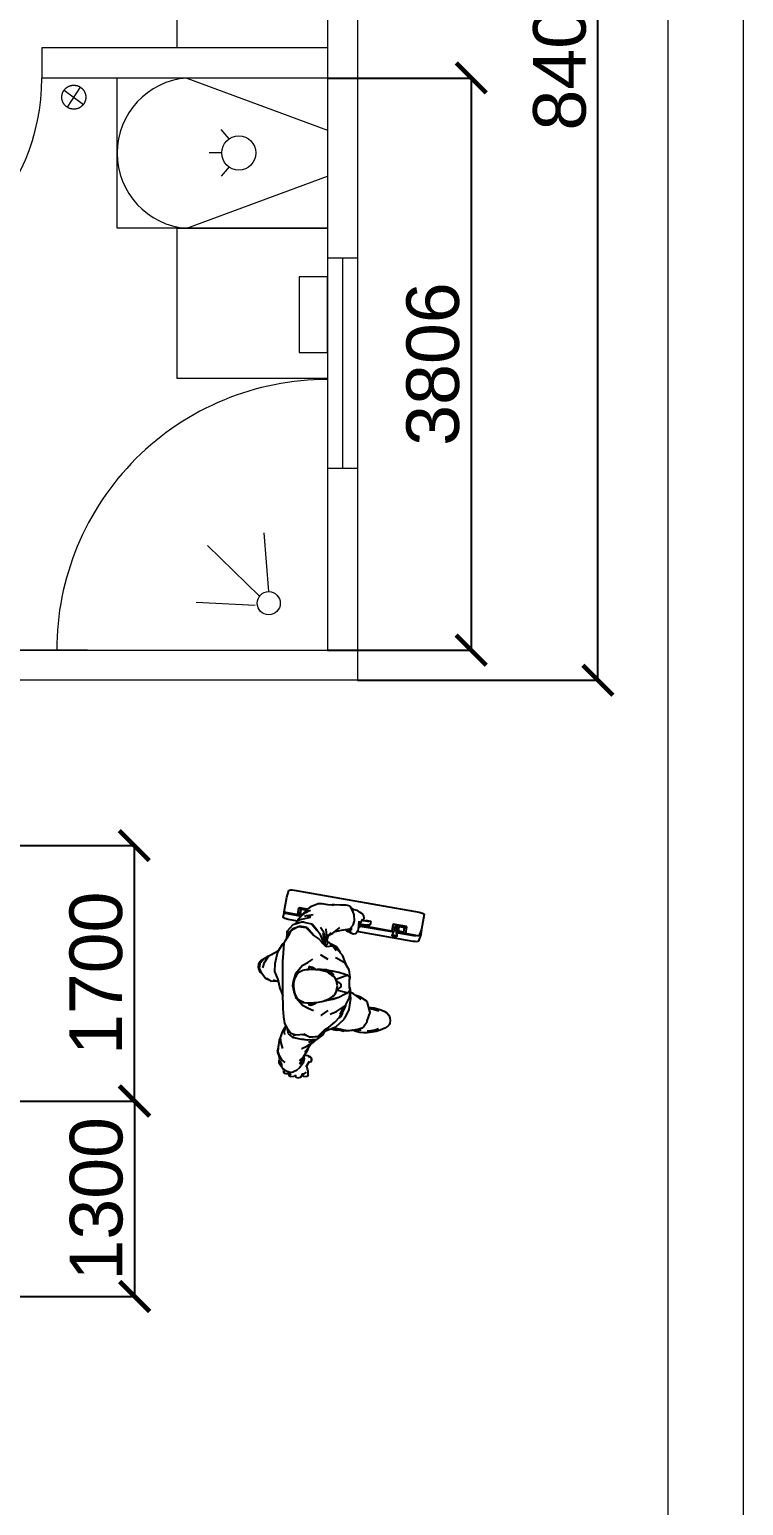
# Model space of a CAD drawing. Header units: inches. Extents: x 494679 to 515679, y 36965 to 66665.
# Drawn here: x 510932 to 515679, y 50113 to 59932 of the extents above; entities that cross this region are included whole.
import ezdxf

# ---------------------------------------------------------------- set-up
doc = ezdxf.new("R2010")
doc.units = ezdxf.units.IN
doc.header["$MEASUREMENT"] = 0
doc.linetypes.add('ACAD_ISO02W100', pattern=[15, 12, -3])
doc.layers.get('0').update_dxf_attribs({"lineweight": 20})
doc.layers.add('OBJEKT', color=92, linetype='Continuous')
doc.layers.add('Мебель', color=32, linetype='Continuous', lineweight=20)
doc.layers.add('Размер', color=1, linetype='Continuous', lineweight=5)
doc.styles.get("Standard").update_dxf_attribs({"font": 'arial.ttf'})
doc.dimstyles.new('ISO-25', dxfattribs={"dimtxt": 2.5, "dimasz": 2.5, "dimexe": 1.25, "dimexo": 0.625, "dimtad": 1, "dimdec": 0, "dimtxsty": 'Standard', "dimcen": 2.5, "dimadec": 0, "dimazin": 0, "dimtfac": 1, "dimtdec": 0, "dimtmove": 0, "dimatfit": 3, "dimfxl": 1, "dimarcsym": 0})

# ---------------------------------------------------------------- blocks, each defined once
blk = doc.blocks.new('_ArchTick')
at = {"color": 0, "linetype": 'ByBlock', "const_width": 0.15}
blk.add_lwpolyline([(-0.5, -0.5), (0.5, 0.5)], dxfattribs=at)
blk = doc.blocks.new('*D14')
at = {"layer": 'Defpoints', "color": 0, "lineweight": 53, "transparency": 16777216}
for p in [(509512.6, 52803.2), (511630.7, 52803.2), (509212.6, 51503.2)]:
    blk.add_point(p, dxfattribs=at)
at = {"layer": 'Размер', "color": 0, "lineweight": -2, "transparency": 16777216}
for p, q in [((509513.2, 52803.2), (511632, 52803.2)), ((511630.7, 51503.2), (511630.7, 52803.2)), ((509213.2, 51503.2), (511632, 51503.2))]:
    blk.add_line(p, q, dxfattribs=at)
at = {"layer": 'Размер', "color": 0, "lineweight": -2, "transparency": 16777216, "xscale": 200, "yscale": 200, "zscale": 200}
for p, rotation in [((511630.7, 52803.2), 90), ((511630.7, 51503.2), 270)]:
    blk.add_blockref('_ArchTick', p, dxfattribs=dict(at, rotation=rotation))
at = {"layer": 'Размер', "color": 0, "transparency": 16777216, "insert": (511376.9, 52153.2), "char_height": 350, "attachment_point": 5, "rotation": 90}
blk.add_mtext('1300', dxfattribs=at)
blk = doc.blocks.new('*D15')
at = {"layer": 'Defpoints', "color": 0, "lineweight": 53, "transparency": 16777216}
for p in [(510850.3, 54503.2), (509512.6, 52803.2), (511628.2, 52803.2)]:
    blk.add_point(p, dxfattribs=at)
at = {"layer": 'Размер', "color": 0, "lineweight": -2, "transparency": 16777216}
for p, q in [((510851, 54503.2), (511629.5, 54503.2)), ((511628.2, 54503.2), (511628.2, 52803.2)), ((509513.2, 52803.2), (511629.5, 52803.2))]:
    blk.add_line(p, q, dxfattribs=at)
at = {"layer": 'Размер', "color": 0, "lineweight": -2, "transparency": 16777216, "xscale": 200, "yscale": 200, "zscale": 200}
for p, rotation in [((511628.2, 54503.2), 90), ((511628.2, 52803.2), 270)]:
    blk.add_blockref('_ArchTick', p, dxfattribs=dict(at, rotation=rotation))
at = {"layer": 'Размер', "color": 0, "transparency": 16777216, "insert": (511374.5, 53653.2), "char_height": 350, "attachment_point": 5, "rotation": 90}
blk.add_mtext('1700', dxfattribs=at)
blk = doc.blocks.new('*D17')
at = {"layer": 'Defpoints', "color": 0, "lineweight": 53, "transparency": 16777216}
for p in [(513112.6, 64003.2), (514711.1, 64003.2), (513112.6, 55603.2)]:
    blk.add_point(p, dxfattribs=at)
at = {"layer": 'Размер', "color": 0, "lineweight": -2, "transparency": 16777216}
for p, q in [((513113.2, 64003.2), (514712.3, 64003.2)), ((514711.1, 55603.2), (514711.1, 64003.2)), ((513113.2, 55603.2), (514712.3, 55603.2))]:
    blk.add_line(p, q, dxfattribs=at)
at = {"layer": 'Размер', "color": 0, "lineweight": -2, "transparency": 16777216, "xscale": 200, "yscale": 200, "zscale": 200}
for p, rotation in [((514711.1, 64003.2), 90), ((514711.1, 55603.2), 270)]:
    blk.add_blockref('_ArchTick', p, dxfattribs=dict(at, rotation=rotation))
at = {"layer": 'Размер', "color": 0, "transparency": 16777216, "insert": (514457.4, 59803.2), "char_height": 350, "attachment_point": 5, "rotation": 90}
blk.add_mtext('8400', dxfattribs=at)
blk = doc.blocks.new('*D18')
at = {"layer": 'Defpoints', "color": 0, "lineweight": 53, "transparency": 16777216}
for p in [(512912.6, 59609), (512912.6, 55803.2), (513868.3, 55803.2)]:
    blk.add_point(p, dxfattribs=at)
at = {"layer": 'Размер', "color": 0, "lineweight": -2, "transparency": 16777216}
for p, q in [((512913.2, 59609), (513869.6, 59609)), ((513868.3, 59609), (513868.3, 55803.2)), ((512913.2, 55803.2), (513869.6, 55803.2))]:
    blk.add_line(p, q, dxfattribs=at)
at = {"layer": 'Размер', "color": 0, "lineweight": -2, "transparency": 16777216, "xscale": 200, "yscale": 200, "zscale": 200}
for p, rotation in [((513868.3, 59609), 90), ((513868.3, 55803.2), 270)]:
    blk.add_blockref('_ArchTick', p, dxfattribs=dict(at, rotation=rotation))
at = {"layer": 'Размер', "color": 0, "transparency": 16777216, "insert": (513614.5, 57706.1), "char_height": 350, "attachment_point": 5, "rotation": 90}
blk.add_mtext('3806', dxfattribs=at)
blk = doc.blocks.new('lu_28')
for p, q in [((-9.7, -2), (0, 0)), ((0, 0), (10.9, -1.9)), ((-37, -26.9), (-46.8, -41)), ((-46.8, -41), (-45.9, -57)), ((-46, -39.9), (-38.2, -23)), ((-38.2, -23), (-20.8, -11.2)), ((-20.8, -11.2), (-4, -3.7)), ((-20.4, -11), (-17.9, -7.3)), ((-17.9, -7.3), (-9.7, -2)), ((-14.5, -8.4), (-8.2, -4.4)), ((-8.2, -4.4), (-4.3, -3.8)), ((-4, -3.7), (11.5, -6)), ((-3.8, -3.7), (0.9, -3)), ((-2.8, -14.2), (15.9, -20.3)), ((0.9, -3), (11.9, -4.8)), ((10.9, -1.9), (19.6, -6.7)), ((11.5, -6), (12.8, -6.3)), ((11.9, -4.8), (20.2, -9.5)), ((12.8, -6.3), (27.3, -18.8)), ((15.9, -20.3), (17.6, -21)), ((15.9, -20.3), (38.1, -34.5)), ((19.6, -6.7), (25.8, -13.3)), ((20.2, -9.5), (27.2, -17.2)), ((25.8, -13.3), (32.4, -25.3)), ((27.2, -17.2), (29.7, -22.1)), ((27.3, -18.8), (37.8, -33.1)), ((32.4, -25.3), (32.8, -26.3)), ((37.8, -33.1), (38, -34.4)), ((38.1, -34.5), (46, -51.1)), ((40.9, -45), (46, -51.1)), ((-355.5, -96.7), (-353.8, -86.5)), ((-352, -100.7), (-355.5, -96.7)), ((-353.2, -87.8), (-355, -96.8)), ((-355, -96.8), (-355, -97.1)), ((-353.8, -86.5), (-350.7, -85.4)), ((-353.8, -86.5), (-353.4, -87)), ((-353.4, -87), (-349.1, -84.5)), ((-350.8, -101.5), (-352.3, -96.7)), ((-351.8, -109.3), (-346.6, -95.6)), ((-349.7, -86.3), (-345.2, -84)), ((-349.1, -84.5), (-347.1, -85)), ((-346.6, -95.6), (-336.3, -80.3)), ((-345.2, -84), (-340.2, -83.8)), ((-340.2, -83.8), (-338.7, -83.9)), ((-336.3, -80.3), (-327.9, -74.9)), ((-327.9, -74.9), (-329.9, -77)), ((-329.9, -77), (-329.5, -76.9)), ((-329.9, -77), (-329.4, -77.8)), ((-329.5, -76.9), (-328.4, -76.4)), ((-329.4, -77.8), (-329.5, -78.1)), ((-329.5, -78.1), (-329.1, -78)), ((-329.1, -78), (-327.9, -77.4)), ((-328.4, -76.4), (-325.2, -74.6)), ((-327.9, -74.9), (-327.6, -74.6)), ((-327.9, -77.4), (-327.3, -77.1)), ((-327.6, -74.6), (-326.4, -73.7)), ((-325.3, -74.7), (-327.4, -76.8)), ((-327.4, -76.8), (-327, -76.7)), ((-327.4, -76.8), (-326.9, -77.6)), ((-327, -76.7), (-325.8, -76.2)), ((-326.9, -77.6), (-327, -77.9)), ((-327, -77.9), (-326.6, -77.9)), ((-326.6, -77.9), (-325.4, -77.3)), ((-326.4, -73.7), (-325, -72.8)), ((-325.8, -76.2), (-322.4, -74.5)), ((-325.4, -77.3), (-324.4, -76.8)), ((-325, -74.4), (-325.3, -74.7)), ((-325.2, -74.6), (-325, -74.5)), ((-325, -72.8), (-323.2, -71.7)), ((-323.7, -73.5), (-325, -74.4)), ((-324.4, -76.7), (-322.3, -74.7)), ((-324, -76.6), (-324.4, -76.7)), ((-324.4, -76.7), (-324, -77.5)), ((-324, -77.5), (-324.1, -77.8)), ((-324.1, -77.8), (-323.7, -77.7)), ((-323, -76.2), (-324, -76.6)), ((-324, -77.5), (-323.6, -77.4)), ((-323.7, -77.7), (-324, -77.5)), ((-323.9, -77.6), (-323.7, -77.5)), ((-322.2, -72.6), (-323.7, -73.5)), ((-323.7, -77.7), (-322.7, -77.3)), ((-323.6, -77.4), (-323.7, -77.7)), ((-323.7, -77.5), (-323.6, -77.4)), ((-323.2, -71.7), (-322.6, -71.5)), ((-319.4, -74.8), (-323, -76.2)), ((-322.7, -71.5), (-319.3, -69.3)), ((-322.7, -77.3), (-318.9, -75.8)), ((-322.6, -71.5), (-320.1, -70.6)), ((-322.4, -74.5), (-319.7, -72.9)), ((-322.3, -74.7), (-322, -74.5)), ((-320.5, -71.6), (-322.2, -72.6)), ((-322, -74.5), (-320.8, -73.6)), ((-319.9, -71.1), (-321.1, -72)), ((-320.8, -73.6), (-319.3, -72.7)), ((-320, -71.4), (-320.5, -71.6)), ((-320.1, -70.6), (-319.5, -70.6)), ((-317.4, -70.6), (-320, -71.4)), ((-319.5, -70.6), (-319.9, -71.1)), ((-319.7, -72.9), (-317.2, -71.3)), ((-319.5, -70.6), (-319.2, -71.2)), ((-316.5, -73.4), (-319.4, -74.8)), ((-319.3, -69.3), (-316.8, -69.3)), ((-319.3, -72.7), (-317.5, -71.8)), ((-318.9, -75.8), (-315.9, -74.4)), ((-317.5, -71.8), (-315.5, -71.3)), ((-316.8, -70.7), (-317.4, -70.6)), ((-317.2, -71.3), (-316.8, -70.7)), ((-316.9, -89.3), (-308.1, -77.6)), ((-316.8, -69.3), (-314.1, -69.3)), ((-316.8, -70.7), (-316.4, -71.5)), ((-314, -72), (-316.5, -73.4)), ((-315.9, -74.4), (-313.3, -72.9)), ((-315.5, -71.3), (-314.2, -71)), ((-315.5, -85.7), (-311.2, -81.8)), ((-314.2, -71), (-313.6, -71.3)), ((-314.1, -69.3), (-311.1, -69.5)), ((-313.6, -71.3), (-314, -72)), ((-314, -72), (-313.6, -72.8)), ((-313.2, -72.1), (-314, -72)), ((-314, -72), (-313.8, -72)), ((-313.6, -71.3), (-313.2, -72.1)), ((-313.6, -72.8), (-313.2, -72.1)), ((-313.3, -72.9), (-312.8, -72.2)), ((-312.8, -72.2), (-313.2, -72.1)), ((-311.1, -69.5), (-310.8, -69.6)), ((-310.8, -69.6), (-307.4, -70.7)), ((-308.1, -77.6), (-294.8, -70.6)), ((-307.4, -70.7), (-294.7, -69)), ((-294.8, -70.6), (-281.4, -65.3)), ((-294.7, -69), (-283.7, -64.6)), ((-286.1, -67.1), (-279.6, -63.6)), ((-283.7, -64.6), (-281.7, -64.7)), ((-281.4, -65.3), (-267.9, -66.7)), ((-279.6, -63.6), (-270.7, -66.4)), ((-273.9, -65.4), (-271.4, -65.6)), ((-271.4, -65.6), (-259.9, -67.5)), ((-270.4, -81.1), (-266.8, -79.7)), ((-267.9, -66.7), (-241.5, -69.8)), ((-266.8, -79.7), (-251.8, -75.8)), ((-259.9, -67.5), (-259.4, -67.7)), ((-251.8, -75.8), (-234.4, -73.8)), ((-241.5, -69.8), (-233.2, -74.1)), ((-237.8, -73.8), (-237.3, -74.1)), ((-234.4, -73.8), (-232, -74.5)), ((-232, -74.5), (-214.8, -80.4)), ((-223.8, -88.4), (-220, -86.7)), ((-222, -99.6), (-206.1, -96.8)), ((-221.3, -107.7), (-205.6, -96.5)), ((-220, -86.7), (-217.1, -85.4)), ((-217.1, -85.4), (-201.1, -90.1)), ((-214.8, -80.4), (-194.6, -91.8)), ((-205.6, -96.5), (-200.8, -95.7)), ((-205.1, -98.3), (-187.4, -87.3)), ((-201.1, -90.1), (-198.8, -90.8)), ((-201.1, -90.1), (-196.2, -92.8)), ((-198.8, -90.8), (-196.5, -92.2)), ((-196.5, -92.2), (-196.3, -92.4)), ((-196.5, -92.2), (-195.9, -92.6)), ((-195.7, -92.5), (-196.5, -92.2)), ((-187.4, -87.3), (-165.1, -84.7)), ((-165.1, -84.7), (-138, -82.8)), ((-138, -82.8), (-82.8, -81.4)), ((-96.5, -81.8), (-92, -81.4)), ((-92, -81.4), (-67.7, -71.2)), ((-82.8, -81.4), (-59.6, -81)), ((-67.7, -71.2), (-67.2, -71.3)), ((-67.2, -71.3), (-66.7, -71.1)), ((-66.7, -71.1), (-41.1, -65.1)), ((-59.6, -81), (-59.1, -81.2)), ((-59.1, -81.2), (-58.6, -81)), ((-58.6, -81), (-35, -80.9)), ((-48.5, -65.7), (-43.6, -49.1)), ((-48.5, -66.8), (-48.5, -65.7)), ((-41.1, -65.1), (-14.8, -55)), ((-36.8, -81.3), (18.3, -81.6)), ((-35, -80.9), (0.5, -81.5)), ((-14.8, -55), (12, -55.6)), ((12, -55.6), (32.1, -59.8)), ((18.3, -81.6), (45.9, -83.7)), ((32.1, -59.8), (51.4, -64.7)), ((45.9, -83.7), (79.7, -85.3)), ((46, -51.1), (53.4, -63.9)), ((51.4, -64.7), (76.3, -80.4)), ((53.4, -63.9), (56.7, -68.1)), ((76.3, -80.4), (80.3, -85.7)), ((79.7, -85.3), (88.1, -90.3)), ((88.1, -90.3), (111.4, -104.6)), ((94.7, -94.4), (110.4, -95.2)), ((120.3, -107.6), (99.1, -97.1)), ((109.1, -95.2), (110.6, -95)), ((110.4, -95.2), (129, -114.6)), ((110.6, -95), (115, -96.2)), ((113.9, -95.9), (119.7, -95.9)), ((119.7, -95.9), (142.3, -115.1)), ((158.7, -98.7), (160.3, -92.1)), ((160.3, -92.1), (161.6, -88.1)), ((161.6, -88.1), (163.7, -83.7)), ((163.7, -83.7), (166, -82.5)), ((166, -82.5), (181.1, -85.1)), ((178.2, -96), (170, -142.7)), ((171.3, -143.8), (179.4, -97.7)), ((171.7, -144.1), (180.1, -96.8)), ((180.9, -96.5), (174.8, -131.1)), ((179.8, -89.2), (178.2, -96)), ((179.4, -97.7), (180.5, -92.9)), ((181.1, -85.1), (179.8, -89.2)), ((180.1, -96.8), (181.5, -90.7)), ((180.5, -92.9), (181.5, -90)), ((182.4, -89.7), (180.9, -96.5)), ((181.1, -85.1), (183.5, -85.9)), ((181.5, -90.7), (182.7, -87)), ((181.5, -90), (181.7, -90)), ((183.8, -85.6), (182.4, -89.7)), ((182.7, -87), (183.8, -85.6)), ((183.8, -85.6), (232.7, -94.1)), ((232.7, -94.1), (254.6, -101.4)), ((-368.9, -128.7), (-365.9, -125.5)), ((-368.9, -128.8), (-368.9, -128.7)), ((-367.4, -140), (-368.9, -128.8)), ((-368.4, -128.6), (-364.9, -124.2)), ((-361.7, -143.5), (-367.4, -140)), ((-364.9, -124.2), (-364.1, -123.5)), ((-364.9, -124.2), (-361.4, -124.3)), ((-364.4, -105.6), (-359.3, -101.9)), ((-364.4, -105.7), (-364.4, -105.6)), ((-364.1, -117.5), (-364.4, -105.7)), ((-363.9, -118), (-364.1, -117.5)), ((-364.1, -123.5), (-361.3, -124.3)), ((-364.1, -123.5), (-361.2, -124.2)), ((-363.5, -118.3), (-363.9, -118)), ((-358.4, -147), (-363.8, -151.2)), ((-362.5, -119.4), (-363.5, -118.3)), ((-363.1, -123.8), (-360, -123.7)), ((-359.8, -123.6), (-362.5, -119.4)), ((-357.8, -144.7), (-361.7, -143.5)), ((-361.4, -124.3), (-359.8, -123.6)), ((-360.2, -107.9), (-350.8, -101.5)), ((-359.3, -101.9), (-358.8, -102)), ((-358.8, -102), (-356.2, -102.6)), ((-358.8, -150.7), (-355.3, -146.2)), ((-358.1, -147), (-358.4, -147)), ((-355.5, -146.5), (-358.1, -147)), ((-355.3, -145.8), (-357.8, -144.7)), ((-357.1, -102.8), (-350.9, -101.5)), ((-355.3, -145.5), (-354.8, -152)), ((-350.8, -101.5), (-352, -100.7)), ((-343.4, -126.7), (-351.8, -109.3)), ((-335.1, -136.7), (-343.4, -126.7)), ((-319.1, -148.7), (-335.1, -136.7)), ((-324.3, -138.5), (-303.6, -148.8)), ((-322, -137.9), (-301.8, -149.9)), ((-311, -136.7), (-298.3, -150.4)), ((-271.2, -143.2), (-271.1, -143.8)), ((-271.1, -143.8), (-262.5, -161.1)), ((-242.8, -163.3), (-239.2, -143.9)), ((-242.4, -160.8), (-240.2, -144.1)), ((-240.2, -144.1), (-235.7, -117.4)), ((-235.7, -117.4), (-234.9, -116.1)), ((-234.9, -116.1), (-222, -99.6)), ((-229.7, -116.9), (-225, -121.2)), ((-225.8, -124.3), (-221.3, -107.7)), ((-223.6, -151.2), (-225.8, -124.3)), ((-224, -145.9), (-223.9, -151.1)), ((-137.3, -166), (-127.9, -146.9)), ((-127.9, -146.9), (-104.6, -126.7)), ((-117.5, -151.3), (-112.5, -138.4)), ((-113.6, -141.3), (-117.3, -148.7)), ((-112.5, -138.4), (-104.1, -129.8)), ((-112.5, -138.4), (-111.6, -137.4)), ((-111.6, -137.4), (-109.7, -135.5)), ((-104.6, -126.7), (-82.4, -118.6)), ((-104.1, -129.8), (-102.2, -128.4)), ((-102.2, -128.4), (-89.8, -122.2)), ((-89.8, -122.2), (-75.1, -118.5)), ((-82.4, -118.6), (-61.9, -114.8)), ((-75.1, -118.5), (-63.6, -117.6)), ((-64, -117.8), (-52.8, -118.2)), ((-63.6, -117.6), (-59.7, -118)), ((-61.8, -114.6), (-41.3, -118.1)), ((-52.8, -118.2), (-38.2, -121.5)), ((-41.3, -118.1), (-39.7, -118.6)), ((-39.7, -118.6), (-18.9, -125.6)), ((-38.2, -121.5), (-23.7, -128.8)), ((-25, -127.5), (-33.8, -123.7)), ((-23.7, -128.8), (-25, -127.5)), ((-25, -127.5), (-15.4, -136.2)), ((-18.9, -125.6), (5.5, -145.5)), ((-15.4, -136.2), (-9.6, -147.4)), ((5.5, -145.5), (15.9, -164.8)), ((133.5, -131.7), (120.3, -107.6)), ((129, -114.6), (135.9, -138)), ((130.7, -158.5), (133.5, -131.7)), ((132.1, -162.1), (136.2, -138)), ((142.3, -115.1), (150.6, -144)), ((144.6, -123.1), (155, -133.5)), ((150.6, -144), (150.4, -149.3)), ((152.1, -130.6), (159.2, -132.2)), ((153.1, -130.8), (158.7, -98.7)), ((155, -133.5), (159.1, -141)), ((159.1, -141), (159.4, -144)), ((159.2, -132.2), (170.5, -143.2)), ((159.4, -144), (166.2, -173.3)), ((170.5, -143.2), (171.9, -144.2)), ((171.8, -144.1), (174, -131.9)), ((171.9, -144.2), (181.5, -157.4)), ((172, -144.3), (174.1, -132.3)), ((172.5, -145), (174.6, -132.6)), ((172.6, -145.2), (174.8, -132.9)), ((172.8, -145.4), (174.5, -145.9)), ((174, -131.9), (174.6, -131.2)), ((174.5, -145.9), (176.7, -147)), ((174.6, -131.2), (175.4, -130.9)), ((175.3, -146.3), (176.7, -138.5)), ((175.4, -130.9), (196.7, -134.6)), ((176.7, -138.6), (175.4, -146.4)), ((176.7, -138.6), (177.3, -138.4)), ((176.7, -138.5), (176.7, -138.6)), ((176.7, -147), (192.3, -164.8)), ((177, -138.5), (177.2, -138.4)), ((177.2, -138.4), (177.3, -138.4)), ((177.3, -138.4), (177.3, -138.2)), ((177.3, -138.2), (191.8, -140.8)), ((191.6, -140.9), (177.3, -138.4)), ((255.9, -119.3), (182.7, -534.9)), ((189.2, -158), (192.1, -141.3)), ((189.6, -158.3), (192.6, -141.3)), ((191.8, -140.8), (191.6, -140.9)), ((192, -141.1), (191.6, -140.9)), ((191.7, -140.8), (191.8, -140.8)), ((191.8, -164.1), (196.6, -136.7)), ((192.1, -140.9), (191.8, -140.8)), ((191.8, -140.8), (192, -141.1)), ((191.9, -164.3), (196.8, -136.4)), ((192.4, -141.1), (192.1, -140.9)), ((192.1, -141.3), (192.1, -141)), ((192.1, -141), (192.3, -141.2)), ((192.3, -141.2), (192.1, -141.3)), ((192.6, -141.3), (192.4, -141.1)), ((197.8, -136.1), (192.6, -165.1)), ((196.4, -136.2), (196.1, -135.5)), ((196.1, -135.5), (196.6, -135.9)), ((196.6, -136.7), (196.4, -136.2)), ((196.5, -136.4), (196.5, -135.9)), ((196.6, -135.9), (197.1, -135.5)), ((196.6, -135.9), (196.6, -136.7)), ((196.8, -136.4), (196.6, -135.9)), ((196.7, -134.6), (196.7, -134.6)), ((196.7, -134.6), (197.4, -135.2)), ((197.1, -135.5), (196.8, -136.4)), ((197.4, -135.2), (197.8, -136.1)), ((254.6, -101.4), (256.3, -103.3)), ((256.7, -112.4), (255.9, -119.3)), ((256.3, -103.3), (256.9, -108.1)), ((256.9, -108.1), (256.7, -112.4)), ((-363.8, -151.2), (-362.8, -163.2)), ((-362.8, -163.2), (-356.7, -166.1)), ((-356.7, -166.1), (-355.3, -165.7)), ((-356.6, -165.7), (-350, -165.8)), ((-355.8, -165.8), (-353.9, -165.8)), ((-354.8, -152), (-349.9, -160.1)), ((-353.9, -165.8), (-353.7, -165.7)), ((-353.9, -165.8), (-353.1, -165.7)), ((-350, -165.8), (-346.1, -165.3)), ((-346.1, -165.3), (-339.1, -163.3)), ((-339.1, -163.3), (-329.2, -161.4)), ((-332.1, -159.2), (-313.3, -169.3)), ((-329.2, -161.4), (-327.9, -161.5)), ((-305.3, -152.5), (-319.1, -148.7)), ((-317.2, -170.6), (-317.1, -169.7)), ((-315.7, -172.5), (-317.2, -170.6)), ((-317.1, -169.7), (-316.4, -167.6)), ((-317.1, -169.7), (-316.3, -168.8)), ((-316.3, -168.8), (-316, -167.8)), ((-314.8, -175), (-315.7, -172.5)), ((-314, -174.2), (-314.8, -175)), ((-314.8, -175), (-313.8, -175.3)), ((-314.2, -175), (-313.9, -174.6)), ((-312.4, -176.1), (-314.2, -175)), ((-309.4, -176.5), (-314, -174.2)), ((-313.9, -174.6), (-313.2, -174.6)), ((-313.4, -174.6), (-312.4, -176.1)), ((-312.4, -176.1), (-312.1, -176.2)), ((-312.1, -176.2), (-306.6, -176.8)), ((-305.8, -176.4), (-309.4, -176.5)), ((-306.6, -176.8), (-306.2, -176.5)), ((-306.6, -176.8), (-305.9, -176.6)), ((-305.9, -176.6), (-303.7, -176.1)), ((-305.9, -176.6), (-305.8, -176.4)), ((-302.3, -175.3), (-305.8, -176.4)), ((-299.8, -151.4), (-305.3, -152.5)), ((-303.7, -176.1), (-302.3, -175.3)), ((-302.3, -175.3), (-298.5, -172.4)), ((-301.8, -149.9), (-297.8, -151.7)), ((-301.8, -149.9), (-294.9, -152.9)), ((-301.5, -171.4), (-297.8, -168.2)), ((-300.9, -151.4), (-298.1, -151.6)), ((-298.5, -172.4), (-297.8, -169.1)), ((-298.3, -150.4), (-275.3, -164.4)), ((-297.8, -151.7), (-297.5, -151.8)), ((-297.8, -168.2), (-294.6, -163.8)), ((-297.8, -169.1), (-297.2, -168.6)), ((-297.2, -168.6), (-297.3, -167.5)), ((-294.9, -152.9), (-287.8, -156.8)), ((-294.6, -163.8), (-293.8, -153.5)), ((-282.9, -154.4), (-256.7, -174)), ((-277.3, -163), (-263.8, -168.7)), ((-275.3, -164.4), (-271.5, -165.5)), ((-262.5, -161.1), (-248.7, -184)), ((-256.7, -174), (-253.9, -176.3)), ((-253.9, -176.3), (-252.6, -177.6)), ((-249.9, -166.9), (-240.9, -190.2)), ((-248.7, -184), (-248.5, -184.3)), ((-248.5, -184.3), (-242.5, -191)), ((-243.2, -164.7), (-242.8, -163.3)), ((-240.4, -193.3), (-243.2, -164.7)), ((-242.5, -191), (-237, -199.1)), ((-240.9, -190.2), (-240.6, -190.7)), ((-225.3, -214.3), (-240.4, -193.3)), ((-232.8, -170.1), (-223.4, -151.4)), ((-232.8, -170.1), (-232.7, -169.9)), ((-232.8, -170.1), (-229.4, -199)), ((-232.1, -197.2), (-232.8, -170.1)), ((-232.7, -169.9), (-223.6, -151.2)), ((-145.9, -183), (-137.5, -165.8)), ((-137.5, -165.8), (-132.8, -156.9)), ((-127.1, -169.6), (-125.8, -168.8)), ((-127.1, -169.6), (-127, -170.6)), ((-126.5, -171.5), (-127.1, -169.6)), ((-127, -170.6), (-126.4, -172.3)), ((-125.8, -174.7), (-126.5, -171.5)), ((-126.4, -172.3), (-125.8, -175.3)), ((-125.8, -168.8), (-124.8, -168.6)), ((-125.8, -175.3), (-125, -178)), ((-125, -178), (-124.1, -181.1)), ((-124.8, -168.6), (-123.9, -168.7)), ((-124.8, -178.1), (-123.8, -180.5)), ((-124.4, -169.7), (-123.6, -172.9)), ((-124.1, -181.1), (-122.6, -185.4)), ((-123.9, -168.7), (-121.9, -169.3)), ((-122.6, -185.4), (-122.1, -186.8)), ((-118.4, -168.4), (-122.2, -169.4)), ((-122.2, -169.4), (-121, -176.7)), ((-122.1, -186.8), (-118.7, -191.6)), ((-121, -176.7), (-120, -184.6)), ((-119.6, -190.5), (-119.6, -190.3)), ((-118.7, -191.6), (-119.6, -190.5)), ((-118.7, -191.6), (-117, -192.6)), ((-117.3, -148.7), (-118.6, -160.5)), ((-118.6, -160.5), (-118.4, -167.6)), ((-118.4, -167.6), (-118.5, -176.9)), ((-118.5, -176.9), (-117.7, -183.8)), ((-117.7, -183.8), (-116.5, -199.4)), ((-117.1, -192.5), (-116.9, -193.6)), ((-10, -205.7), (-8.5, -191.3)), ((-9.6, -147.4), (-8, -159.2)), ((-9.1, -195.3), (-8.3, -182.4)), ((-8.5, -191.3), (-8.7, -189.5)), ((-8.5, -191.3), (-6.8, -190.2)), ((-8.3, -182.4), (-7.6, -175.5)), ((-8, -159.2), (-8, -166.2)), ((-8, -163.3), (-8, -163.2)), ((-8, -166.2), (-8, -163.3)), ((-7.6, -175.5), (-8, -166.2)), ((-8, -166.8), (-5.2, -167.6)), ((-8, -167.1), (-3.5, -168)), ((-7.9, -191.2), (-7.7, -190.8)), ((-6.8, -190.2), (-3.7, -185.4)), ((-6.8, -190.2), (-5.8, -189)), ((-5.8, -189), (-5.4, -188)), ((-3.7, -185.4), (-3, -183.9)), ((-1.5, -167.1), (-3.6, -167.9)), ((-3, -183.9), (-1.7, -179.6)), ((-1.7, -179.6), (-0.9, -176.4)), ((-0.9, -167), (-1.5, -167.1)), ((-1.1, -176.5), (-0.1, -173.2)), ((0.2, -167.2), (-0.9, -167)), ((-0.9, -176.4), (-0.1, -173.7)), ((-0.1, -173.7), (0.6, -170.7)), ((1.4, -168), (0.2, -167.2)), ((0.6, -170.7), (1.5, -169)), ((1.5, -169), (1.4, -168)), ((15.6, -164.1), (15.8, -164.5)), ((15.9, -164.8), (26, -181.3)), ((95, -200), (106.8, -182.7)), ((106.6, -182.7), (130.7, -158.5)), ((131.1, -161.9), (106.6, -182.7)), ((106.8, -182.7), (131.1, -161.9)), ((107.1, -206.2), (122.4, -194.3)), ((143.5, -177), (122.5, -194.1)), ((122.9, -195.4), (142.4, -178.5)), ((142.4, -178.5), (142.6, -177.8)), ((144, -175.8), (143.5, -177)), ((150, -151.7), (144, -175.8)), ((150.4, -149.3), (150, -151.7)), ((167.3, -175.2), (170.2, -158.6)), ((169.2, -153.2), (171.6, -160.6)), ((171.6, -160.6), (174.9, -182)), ((181.5, -157.4), (188.9, -169.9)), ((186.2, -157.8), (188.6, -158.2)), ((186.4, -158.1), (189, -158.5)), ((188.6, -158.2), (188.9, -158.2)), ((188.9, -169.9), (189.9, -173.4)), ((189, -158.5), (189.4, -158.5)), ((189.4, -158.5), (189.6, -158.3)), ((192.3, -164.8), (202.4, -176.5)), ((201.6, -175.2), (198.9, -172.4)), ((202.4, -176.5), (201.6, -175.2)), ((202.4, -176.5), (211.7, -198.2)), ((-237, -199.1), (-232.7, -204)), ((-218.3, -216.3), (-232.1, -197.2)), ((-229.4, -199), (-212, -216)), ((-219.2, -216.7), (-225.3, -214.3)), ((-222, -213.7), (-218.7, -216.4)), ((-217.2, -218.8), (-219.5, -216.6)), ((-218.7, -216.4), (-210.9, -219.8)), ((-210.9, -219.8), (-218.7, -216.9)), ((-210.9, -219.8), (-218.3, -216.3)), ((-201.3, -233.4), (-217.2, -218.8)), ((-212.4, -223.2), (-198.5, -257.4)), ((-212, -216), (-205.8, -221.5)), ((-209, -218.7), (-210.9, -219.5)), ((-210.9, -219.5), (-210.9, -219.8)), ((-205.6, -240), (-208.1, -253.1)), ((-205.8, -221.5), (-201.3, -233.4)), ((-204.3, -243.3), (-205, -249.1)), ((-204.1, -243.7), (-205, -250.5)), ((-201.3, -233.4), (-183.5, -253.5)), ((-160.3, -207.4), (-159.8, -209.5)), ((-159.8, -209.5), (-144.8, -232.4)), ((-156.5, -238), (-155.6, -240.4)), ((-155.6, -240.4), (-147.8, -259.9)), ((-116.5, -199.4), (-114.6, -211)), ((-115, -208.6), (-115, -208.4)), ((-115, -208.7), (-115, -208.6)), ((-114.6, -211), (-111.5, -222.6)), ((-112.2, -219.8), (-112.4, -219.2)), ((-111.5, -222.6), (-112.2, -219.8)), ((-111.5, -222.6), (-108, -231)), ((-111, -223.8), (-110.8, -226.3)), ((-110.8, -226.3), (-110.4, -227.3)), ((-110.4, -227.3), (-110.4, -225.1)), ((-110.4, -227.3), (-109.4, -227.5)), ((-107.7, -231.5), (-110.4, -227.3)), ((-109.9, -228), (-106.1, -246.9)), ((-109.5, -228.6), (-105.6, -246.8)), ((-108, -231), (-106.1, -234.4)), ((-106.9, -233), (-106.5, -233.9)), ((-106.5, -233.9), (-104.7, -236.6)), ((-106.1, -234.4), (-103.2, -239)), ((-105.7, -234.6), (-104.6, -236.2)), ((-105.4, -234.9), (-98.9, -245.5)), ((-103.2, -239), (-100.1, -243.6)), ((-32.8, -250.3), (-26.8, -244.6)), ((-28.3, -247.2), (-25, -242.7)), ((-26.8, -244.6), (-20.6, -233.8)), ((-25, -242.7), (-21.5, -237.4)), ((-23, -249.8), (-9.4, -226.7)), ((-21.5, -237.4), (-18.2, -232.4)), ((-18.2, -232.4), (-18.1, -232.1)), ((-18.1, -232.1), (-16, -227.2)), ((-9.4, -226.7), (-16.2, -227.7)), ((-16, -227.2), (-12.9, -218.1)), ((-13.1, -246.1), (-9.9, -227.6)), ((-12.9, -218.1), (-10, -205.7)), ((-9.9, -204.8), (-9.4, -226.7)), ((-9.4, -226.7), (-8.9, -225.7)), ((-8.9, -225.7), (-8.7, -220.6)), ((-8.5, -220.4), (-7.3, -196.8)), ((25.8, -231.4), (40.3, -208.5)), ((40.3, -208.5), (40.9, -206.4)), ((59.4, -261.4), (76.7, -239.8)), ((67.2, -259.8), (79, -237.4)), ((67.6, -225.6), (80.7, -211.6)), ((69.7, -246.9), (67.6, -225.6)), ((69.6, -223.5), (83.7, -232.6)), ((83.7, -232.6), (69.7, -246.9)), ((73.5, -219.2), (89.2, -225)), ((74.3, -218.4), (85.2, -219.3)), ((77.6, -214.8), (83, -216.1)), ((79.3, -213), (82.4, -212.2)), ((82.4, -212.2), (95, -200)), ((83, -216.1), (105, -207.1)), ((83.7, -232.6), (84.5, -227.4)), ((89.2, -225), (83.9, -231.3)), ((84.5, -227.4), (89.2, -225)), ((85.2, -219.3), (111.4, -214.8)), ((87, -227.7), (108.8, -233.2)), ((88.6, -225.8), (88.7, -225.8)), ((88.7, -225.8), (97.7, -226.7)), ((89, -222.6), (90.7, -222.6)), ((89.2, -225), (90.8, -222.6)), ((89.2, -225.8), (98.6, -227.6)), ((90.7, -222.6), (114.7, -217)), ((94, -229.4), (95.4, -230.3)), ((95.4, -230.3), (98.7, -231.3)), ((98.6, -227.6), (127.8, -225.4)), ((98.7, -231.3), (107.4, -234.3)), ((105, -207.1), (106.7, -206.3)), ((105.1, -233.5), (105.5, -234.8)), ((105.5, -234.8), (109.3, -241.9)), ((106.4, -206.4), (107.1, -206.2)), ((107.4, -234.3), (115, -241.5)), ((109.3, -241.9), (113.3, -247.7)), ((114.7, -217), (131.7, -206.5)), ((207.3, -244.2), (206.9, -247.6)), ((206.9, -252.8), (207.2, -245.1)), ((208.8, -229.1), (207.3, -244.2)), ((211.1, -211.3), (208.8, -229.1)), ((211.7, -198.2), (211.1, -211.3)), ((-212.9, -282.2), (-212.5, -281.5)), ((-210.6, -307.5), (-212.9, -282.2)), ((-212.8, -280.8), (-207.1, -256.9)), ((-212.5, -281.5), (-212.8, -280.8)), ((-212.8, -280.8), (-210.8, -285)), ((-212.5, -281.5), (-211.8, -282.9)), ((-210.4, -287.2), (-211.4, -293.2)), ((-211.4, -293.2), (-211.2, -292)), ((-211.4, -293.2), (-210, -313.1)), ((-211.3, -291.7), (-210.3, -285.9)), ((-211.1, -290.3), (-211.3, -291.7)), ((-211.3, -291.7), (-211.2, -292)), ((-211.1, -290.3), (-207.3, -265.6)), ((-210.8, -285), (-211.1, -290.3)), ((-211.1, -290.3), (-210.9, -286.4)), ((-207.4, -276.9), (-210.4, -287.2)), ((-210.3, -285.9), (-206.7, -270.1)), ((-209.1, -261.9), (-209.5, -263)), ((-209.5, -263), (-209.1, -265.4)), ((-208.2, -256.2), (-209.4, -260.8)), ((-209.4, -260.8), (-209.1, -261.9)), ((-208.7, -261.7), (-208.6, -263.2)), ((-207.9, -254), (-208.2, -254.6)), ((-208.2, -254.6), (-208, -260.6)), ((-208.1, -253.1), (-207.1, -256.8)), ((-207.4, -275.5), (-206.4, -267.5)), ((-206.5, -268.8), (-207.4, -276.9)), ((-207.3, -265.6), (-206.5, -262.3)), ((-207.1, -256.9), (-204.8, -253.3)), ((-204.2, -261.1), (-206.5, -268.8)), ((-206.5, -266.6), (-206.1, -266.2)), ((-206.4, -267.5), (-204.3, -259.3)), ((-206.4, -267.5), (-204.3, -260.1)), ((-205, -249.1), (-204.9, -250.1)), ((-205, -250.5), (-204.2, -261.1)), ((-198.5, -257.4), (-173.5, -284.8)), ((-183.5, -253.5), (-165.5, -270.9)), ((-173.5, -284.8), (-157.2, -293.4)), ((-169.5, -267.1), (-164, -275.3)), ((-165.5, -270.9), (-155.5, -275.9)), ((-165.5, -270.9), (-147.5, -278.5)), ((-164.6, -271.3), (-162.8, -274.2)), ((-164, -275.3), (-153.6, -280.7)), ((-162.8, -274.2), (-151.8, -279.8)), ((-157.2, -293.4), (-140.5, -301.9)), ((-156, -272.3), (-131, -285.2)), ((-155.5, -275.9), (-145.6, -280)), ((-153.6, -280.7), (-153.3, -280.6)), ((-153.3, -280.6), (-151.5, -279.7)), ((-151.5, -279.7), (-151.1, -278.9)), ((-151.2, -279.1), (-132.6, -289.4)), ((-151.1, -278.9), (-150.8, -278.8)), ((-150.8, -278.8), (-149.5, -279.5)), ((-147.8, -259.9), (-128, -289.7)), ((-147.5, -278.5), (-133.8, -284.9)), ((-145.6, -280), (-143, -280.6)), ((-133.8, -284.9), (-130.9, -285.4)), ((-132.6, -289.4), (-126.3, -290.7)), ((-128, -289.7), (-127.8, -289.9)), ((-127.8, -289.9), (-112.6, -297.3)), ((-106.1, -246.9), (-99.8, -267.7)), ((-105.6, -246.8), (-99.5, -267.5)), ((-99.5, -267.5), (-89.2, -288.9)), ((-98.9, -245.5), (-92.7, -251)), ((-98.2, -246.1), (-95.4, -250.5)), ((-98.1, -246.2), (-96.8, -248)), ((-96.8, -248), (-92.9, -252.1)), ((-95.4, -250.5), (-94.8, -250.6)), ((-94.8, -250.6), (-94.4, -250.5)), ((-92.9, -252.1), (-88.4, -255.5)), ((-89.2, -288.9), (-85.2, -296.4)), ((-88.4, -255.5), (-83.4, -258.2)), ((-83.1, -289.1), (-85.2, -296.4)), ((-83.4, -258.2), (-77.9, -259.7)), ((-77.9, -267.3), (-83.1, -289.1)), ((-77.9, -259.7), (-72.3, -260.7)), ((-76.2, -260), (-77.9, -267.3)), ((-75.3, -260.2), (-75.1, -262.8)), ((-75.1, -262.8), (-73.7, -264.7)), ((-74.5, -262.9), (-74.9, -261)), ((-73.7, -264.7), (-74.5, -262.9)), ((-73.7, -264.7), (-71.4, -266.8)), ((-72.3, -260.7), (-67.2, -261.7)), ((-71.4, -266.8), (-68.9, -270.3)), ((-68.9, -270.3), (-66.8, -273.8)), ((-67.2, -261.7), (-62.3, -262.5)), ((-66.8, -273.8), (-66.2, -274.5)), ((-66.2, -274.5), (-63.7, -275.1)), ((-63.7, -275.1), (-61.1, -275.1)), ((-62.3, -262.5), (-57.6, -261.6)), ((-61.1, -275.1), (-58.5, -275)), ((-58.5, -275), (-56, -274.4)), ((-57.6, -261.6), (-52.6, -260.5)), ((-56, -274.4), (-55.6, -273.6)), ((-55.6, -273.6), (-53.5, -270.1)), ((-53.5, -270.1), (-51.1, -266.6)), ((-52.6, -260.5), (-47, -259.3)), ((-51.1, -266.6), (-48.8, -264.4)), ((-48.8, -264.4), (-47.5, -262.5)), ((-47.5, -262.5), (-47.2, -259.4)), ((-47, -259.3), (-41.6, -257.7)), ((-41.6, -257.7), (-36.5, -254.9)), ((-38.3, -266.8), (-41.5, -257.6)), ((-30.3, -288.5), (-38.3, -266.8)), ((-36.5, -254.9), (-32.1, -251.3)), ((-32.1, -251.3), (-28.3, -247.2)), ((-27.3, -295.8), (-30.3, -288.5)), ((-29.1, -248.1), (-25.4, -249.4)), ((-27.3, -295.8), (-24.6, -288.2)), ((-25.2, -249.4), (-23.6, -250)), ((-24.6, -288.2), (-17.6, -266.8)), ((-23.6, -250), (-23, -249.8)), ((-17.6, -266.8), (-13.1, -246.1)), ((0.3, -296.2), (12.8, -288.7)), ((8.2, -291.5), (40, -279.9)), ((12.8, -288.7), (13.1, -288.4)), ((13.1, -288.4), (29.8, -259.2)), ((29.8, -259.2), (30.9, -256.6)), ((40, -279.9), (53.8, -266.2)), ((47.3, -272.7), (53.1, -269.2)), ((53.1, -269.2), (67.2, -259.8)), ((53.8, -266.2), (59.4, -261.4)), ((54.3, -258.6), (69.7, -246.9)), ((113.3, -247.7), (125.7, -263.1)), ((115.4, -250.3), (118, -255.6)), ((121, -293), (117, -302)), ((118, -255.6), (124.3, -281.3)), ((125.1, -287.9), (121, -293)), ((121, -293), (125.2, -288.8)), ((124.3, -281.3), (126.5, -295.2)), ((124.5, -282.7), (127, -304.2)), ((125.7, -263.1), (132.1, -270.2)), ((203.3, -304.8), (206.3, -291.4)), ((206.2, -273.3), (206.9, -252.8)), ((206.2, -283.9), (206.2, -272.7)), ((206.3, -291.4), (206.2, -283.7)), ((206.9, -247.6), (206.6, -250.7)), ((-218.6, -349.4), (-217, -336.8)), ((-217, -336.8), (-214.2, -325.2)), ((-214.2, -325.2), (-210, -313.3)), ((-214.2, -325.2), (-213.6, -323.6)), ((-213.6, -323.6), (-212.5, -320.5)), ((-211, -338.8), (-209.4, -330.6)), ((-210, -313.1), (-210.6, -307.5)), ((-210, -313.1), (-206.7, -330.4)), ((-210, -342.1), (-209.4, -330.5)), ((-209.4, -330.5), (-208.1, -323.1)), ((-206.7, -330.4), (-201.2, -346.6)), ((-202.2, -343.6), (-202.2, -344.4)), ((-140.5, -301.9), (-104.3, -307.3)), ((-114.3, -361.5), (-99.4, -339.9)), ((-112.6, -297.3), (-101.5, -302.3)), ((-107.2, -341.3), (-102.4, -335.1)), ((-104.3, -307.3), (-95, -303.3)), ((-104.3, -307.3), (-82.2, -305.3)), ((-102.4, -335.1), (-89, -315.7)), ((-101.5, -302.3), (-77.6, -306)), ((-99.4, -339.9), (-96.3, -331.1)), ((-96.3, -331.1), (-94.7, -324.1)), ((-95.9, -326.9), (-94.4, -323.6)), ((-89, -315.7), (-85.4, -309.1)), ((-85.4, -309.1), (-83.3, -305.4)), ((-85.2, -296.4), (-85.3, -297.6)), ((-85.2, -296.4), (-85, -297.5)), ((-85, -297.5), (-74.8, -304.6)), ((-77.6, -306), (-67.1, -303.7)), ((-74.8, -304.6), (-75.8, -304.6)), ((-74.8, -304.6), (-68.9, -303)), ((-68, -303), (-74.8, -304.6)), ((-68.9, -303), (-61.7, -302.9)), ((-67.1, -303.7), (-65.3, -303)), ((-61.7, -302.9), (-55.2, -302.8)), ((-55.2, -302.8), (-48.8, -302.7)), ((-48.8, -302.7), (-41.6, -302.7)), ((-43.6, -302.7), (-41.7, -303.4)), ((-41.7, -303.4), (-33.1, -305.5)), ((-41.6, -302.7), (-36, -304.1)), ((-36, -304.1), (-35, -304.1)), ((-35, -304.1), (-27.6, -296.9)), ((-33.1, -305.5), (-9.3, -301.3)), ((-27.6, -296.9), (-27.3, -295.8)), ((-27.6, -296.9), (-27, -296.3)), ((-27.5, -296.3), (-27.1, -296.1)), ((-27, -296.3), (-27.3, -295.8)), ((-27.2, -296.9), (-27, -296.3)), ((-9.3, -301.3), (0.3, -296.2)), ((85.5, -514.3), (118.4, -327.6)), ((113.1, -310.2), (110.7, -314.9)), ((110.7, -314.9), (111.9, -323.3)), ((111.9, -323.3), (125.6, -332.3)), ((113.7, -307.6), (113.1, -309.8)), ((113.1, -309.8), (113.1, -310.2)), ((117, -302), (113.7, -307.6)), ((115.9, -450), (135.6, -337.9)), ((117.3, -306.8), (126.9, -303)), ((117.3, -450.7), (137, -338.5)), ((117.7, -450.9), (137.5, -338.7)), ((118.6, -304.5), (121.6, -305.1)), ((119.5, -301.3), (121.5, -299)), ((119.8, -443.4), (138.1, -339)), ((121.5, -299), (121.6, -298.8)), ((121.6, -298.8), (121.8, -298.6)), ((121.6, -298.8), (126.6, -300.7)), ((122.8, -309.8), (131.4, -309.2)), ((125.6, -332.3), (152.4, -335.3)), ((127, -304.2), (139.8, -315.2)), ((129.5, -332.7), (131.6, -334.9)), ((131.6, -334.9), (133.8, -337)), ((133.8, -337), (137.1, -336)), ((133.8, -337), (137.2, -336)), ((137.4, -336.4), (133.8, -337)), ((133.8, -337), (137.9, -338.9)), ((135.9, -336.4), (135.9, -336.4)), ((137.1, -336), (138.9, -333.8)), ((137.1, -336), (137.3, -335.6)), ((137.2, -336), (137.2, -336)), ((137.9, -338.9), (142.2, -341.3)), ((138.4, -334.4), (139, -333.8)), ((139.8, -315.2), (153.6, -319.2)), ((140.5, -351.1), (143.3, -335)), ((142.3, -334.1), (150.9, -341.2)), ((150.9, -341.2), (159.5, -347.3)), ((153.6, -319.2), (173.9, -317.8)), ((170.1, -350.8), (178.2, -343.4)), ((173.9, -317.8), (186.6, -314)), ((178.2, -343.4), (181.9, -338.4)), ((181.9, -338.4), (188.4, -329.5)), ((186.6, -314), (203.3, -304.8)), ((186.6, -315), (187.3, -313.6)), ((188.4, -329.5), (190.9, -317.7)), ((190.9, -317.7), (196.2, -308.7)), ((-218.6, -349.9), (-218.6, -349.4)), ((-218.5, -361.9), (-218.6, -349.9)), ((-216.5, -377.8), (-218.5, -361.9)), ((-213.6, -391.2), (-216.5, -377.8)), ((-209.6, -404.7), (-213.6, -391.2)), ((-211.7, -361.7), (-210.6, -374.9)), ((-210.6, -374.9), (-208.1, -387.4)), ((-208.1, -387.4), (-203.8, -399.4)), ((-202.2, -344.4), (-202, -345.7)), ((-201.2, -346.6), (-198.6, -349.4)), ((-198.6, -349.4), (-180.7, -361)), ((-180.7, -361), (-178.1, -362)), ((-178.1, -362), (-150.4, -371.7)), ((-150.4, -371.7), (-149.3, -371.8)), ((-149.3, -371.8), (-138.2, -367.9)), ((-147.6, -370.3), (-114.3, -361.5)), ((-146.7, -400.2), (-141.1, -382)), ((-141.1, -382), (-138.9, -368.1)), ((-135.8, -385), (-141.1, -404.1)), ((-133.2, -366.5), (-135.8, -385)), ((139.1, -363.4), (139.4, -359.2)), ((139.7, -368.1), (139.1, -363.4)), ((139.4, -359.2), (140.5, -351.1)), ((140.1, -370.2), (139.7, -368.1)), ((143.1, -372), (140.1, -370.2)), ((146.3, -372.7), (143.1, -372)), ((149.5, -373.2), (146.3, -372.7)), ((152.7, -372.9), (149.5, -373.2)), ((154, -357.4), (151.8, -367.3)), ((151.8, -367.3), (153.3, -360.8)), ((153.7, -367.4), (152.7, -372.9)), ((153.1, -361.5), (153.1, -361.4)), ((154.7, -361.9), (153.7, -367.4)), ((154.2, -356), (154, -357.4)), ((154.9, -349.9), (154.2, -356)), ((155.6, -356.4), (154.2, -355.7)), ((154.2, -356), (155.6, -356.4)), ((155.6, -356.4), (154.7, -361.9)), ((155.3, -347.7), (154.9, -349.9)), ((155.2, -348.7), (162.6, -351.9)), ((162.6, -351.9), (170.1, -350.8)), ((-203.2, -419.9), (-209.6, -404.7)), ((-196.6, -430.1), (-203.2, -419.9)), ((-191.4, -434.3), (-196.6, -430.1)), ((-186.4, -436.6), (-191.4, -434.3)), ((-177.1, -438), (-186.4, -436.6)), ((-168.5, -437.2), (-177.1, -438)), ((-160.2, -433.6), (-168.5, -437.2)), ((-152.5, -426.5), (-160.2, -433.6)), ((-146.9, -417.7), (-152.5, -426.5)), ((-141.1, -404.1), (-146.9, -417.7)), ((100.8, -459.2), (102.1, -452.3)), ((100.8, -459.2), (100.9, -459.2)), ((101.8, -459.4), (100.8, -459.2)), ((100.9, -459.2), (101.8, -459.4)), ((103.1, -452.4), (101.7, -460.3)), ((101.7, -460.3), (101.8, -460.3)), ((102.2, -460.4), (101.7, -460.3)), ((101.8, -460.3), (103.7, -460.7)), ((102.1, -452.3), (103.3, -445.3)), ((103, -460.5), (102.2, -460.4)), ((103, -523.3), (114.3, -459)), ((103.6, -460.6), (103, -460.5)), ((104.3, -445.5), (103.1, -452.4)), ((103.3, -445.3), (104.3, -445.5)), ((103.6, -460.6), (103.7, -459.7)), ((103.8, -459.7), (103.6, -460.6)), ((103.7, -460.7), (103.6, -460.6)), ((103.6, -460.6), (103.6, -460.6)), ((103.7, -459.7), (103.8, -459.7)), ((103.7, -460.7), (103.9, -459.8)), ((103.8, -459.7), (106.3, -445.8)), ((103.9, -459.8), (103.8, -459.7)), ((103.8, -459.7), (105.8, -460.1)), ((105.8, -460.1), (103.9, -459.8)), ((104.3, -445.5), (104.5, -444.6)), ((104.5, -444.6), (104.9, -444.7)), ((104.7, -522.3), (115.8, -458.9)), ((104.9, -444.7), (105.8, -444.8)), ((105, -523.2), (116.3, -458.8)), ((105.6, -523.8), (111.7, -489.1)), ((105.8, -444.8), (106.3, -444.9)), ((105.8, -460.1), (115.4, -458.9)), ((115.5, -458.9), (105.8, -460.1)), ((106.3, -444.9), (106.4, -444.9)), ((106.5, -444.9), (106.3, -445.8)), ((106.3, -445.8), (108.2, -446.2)), ((106.4, -444.9), (106.5, -444.9)), ((108.2, -446.2), (108.3, -446.2)), ((108.2, -446.2), (116.9, -450.5)), ((108.3, -446.2), (117, -450.6)), ((116.4, -458.8), (111.2, -488.1)), ((111.2, -488.1), (111.6, -489)), ((111.5, -487.8), (116.6, -458.8)), ((111.6, -489), (112.3, -489.6)), ((112.1, -487.7), (117.2, -458.8)), ((112.3, -487.4), (117.4, -458.8)), ((112.3, -488.3), (112.5, -488)), ((112.8, -488.7), (112.3, -488.3)), ((112.3, -489.6), (112.3, -489.6)), ((112.3, -489.6), (133.6, -493.3)), ((112.5, -488), (112.8, -488.7)), ((112.5, -488.5), (112.6, -488.2)), ((115.4, -458.9), (117.7, -458.7)), ((117.7, -458.8), (115.5, -458.9)), ((119, -465.8), (116, -482.8)), ((116, -482.8), (116.2, -482.6)), ((116.2, -482.6), (119.1, -465.9)), ((116.2, -482.6), (116.3, -482.9)), ((116.3, -482.9), (116.5, -483.1)), ((116.3, -482.9), (116.7, -483)), ((116.7, -483), (116.5, -483.2)), ((116.5, -483.1), (116.6, -483.1)), ((116.5, -483.2), (116.8, -483.3)), ((116.7, -483), (130.9, -485.5)), ((116.8, -483.3), (131.4, -485.8)), ((116.9, -450.5), (119, -451.4)), ((117, -450.6), (119, -451.4)), ((117.7, -458.7), (121, -458.8)), ((121.1, -458.9), (117.7, -458.8)), ((119, -444.2), (117.8, -450.9)), ((118, -451), (119.1, -444.6)), ((118.5, -451.2), (119.6, -444.9)), ((119.8, -445.2), (118.7, -451.3)), ((119.6, -443.5), (119, -444.2)), ((119, -444.2), (119.7, -443.9)), ((119.1, -444.6), (119, -444.2)), ((119, -451.4), (122.2, -452.4)), ((119.1, -465.9), (119, -465.8)), ((119.7, -443.9), (119.1, -444.6)), ((119.1, -465.9), (119.3, -465.8)), ((119.3, -465.6), (119.6, -465.5)), ((119.7, -465.7), (119.3, -465.6)), ((119.3, -465.8), (119.7, -465.7)), ((119.5, -465.7), (119.5, -465.7)), ((119.5, -465.7), (119.6, -465.7)), ((120.5, -443.2), (119.6, -443.5)), ((119.6, -444.9), (120.2, -444.7)), ((119.6, -444.9), (119.8, -445.2)), ((119.6, -465.5), (134.2, -468.1)), ((119.7, -443.9), (120, -444.4)), ((120.6, -444.2), (119.7, -443.9)), ((119.7, -465.7), (134, -468.2)), ((120.2, -444.7), (119.8, -445.2)), ((120, -444.4), (120.6, -444.2)), ((120.3, -444.3), (120.4, -444.1)), ((141.7, -446.9), (120.5, -443.2)), ((121, -458.8), (127.6, -460)), ((127.6, -460), (121.1, -458.9)), ((122.2, -452.4), (128.7, -453.6)), ((122.7, -459.2), (124.7, -461.9)), ((126.6, -450.8), (123.9, -452.7)), ((124.7, -461.9), (127.7, -463.3)), ((130, -450.5), (126.6, -450.8)), ((127.6, -460), (128.8, -460.2)), ((128.9, -460.2), (127.6, -460)), ((127.6, -460), (127.6, -460)), ((127.6, -460), (128.9, -460.2)), ((127.7, -463.3), (131, -463)), ((127.7, -463.3), (127.8, -463.4)), ((127.8, -463.4), (131.2, -463.1)), ((128.7, -453.6), (129.9, -453.8)), ((128.8, -460.2), (130, -460.4)), ((130.1, -460.4), (128.9, -460.2)), ((128.9, -460.2), (128.9, -460.2)), ((129.9, -453.8), (131.2, -454)), ((130.1, -450.6), (130, -450.5)), ((133, -451.9), (130, -450.5)), ((130, -460.4), (131.2, -458.4)), ((130, -460.4), (130.1, -460.4)), ((133.1, -452), (130.1, -450.6)), ((131.3, -458.4), (130.1, -460.4)), ((131.5, -485.3), (130.9, -485.5)), ((130.9, -485.5), (131.3, -485.5)), ((131, -463), (133.8, -461.1)), ((131.4, -485.8), (131, -485.7)), ((131, -485.7), (131.4, -485.7)), ((131.2, -454), (131.2, -454)), ((131.2, -454), (131.7, -456.3)), ((131.2, -454), (131.6, -456.3)), ((131.6, -456.3), (131.2, -458.4)), ((131.2, -458.4), (131.3, -458.4)), ((131.2, -463.1), (133.9, -461.1)), ((131.7, -456.3), (131.3, -458.4)), ((131.3, -485.5), (131.5, -485.3)), ((131.4, -485.7), (131.7, -485.8)), ((131.7, -485.8), (131.4, -485.8)), ((131.5, -485.3), (134.5, -468.6)), ((132, -485.6), (131.7, -485.8)), ((135, -468.6), (132, -485.6)), ((134.9, -454.7), (133, -451.9)), ((135, -454.7), (133.1, -452)), ((133.8, -461.1), (135.2, -458)), ((133.9, -461.1), (135.3, -458.1)), ((134.2, -491.6), (141.8, -448.7)), ((134.2, -491.3), (141.6, -449)), ((134.2, -468.1), (134.5, -468.2)), ((134.3, -468.4), (134.5, -468.3)), ((134.5, -468.6), (134.3, -468.4)), ((134.5, -468.2), (134.8, -468.4)), ((134.5, -468.3), (134.7, -468.5)), ((134.7, -468.5), (134.5, -468.6)), ((134.8, -468.4), (135, -468.6)), ((135.2, -458), (134.9, -454.7)), ((135, -492.3), (142.8, -448.4)), ((135.3, -458.1), (135, -454.7)), ((141.1, -447.8), (141.4, -447.2)), ((141.1, -447.8), (141.4, -447.4)), ((141.6, -448.2), (141.1, -447.8)), ((141.4, -447.2), (141.6, -448.2)), ((142.4, -447.5), (141.7, -446.9)), ((141.7, -446.9), (141.7, -446.9)), ((142.8, -448.4), (142.4, -447.5)), ((84.5, -525.5), (84.7, -521.1)), ((85.1, -530.3), (84.5, -525.5)), ((84.7, -521.1), (85.5, -514.3)), ((86.8, -532.2), (85.1, -530.3)), ((108.7, -539.5), (86.8, -532.2)), ((103.9, -530.4), (104.1, -527.2)), ((104.3, -530.5), (103.9, -530.4)), ((104.1, -527.2), (104.7, -522.3)), ((104.1, -533.1), (104.3, -529.2)), ((104.7, -534.6), (104.1, -533.1)), ((104.3, -529.2), (105, -523.2)), ((126.5, -542.6), (104.7, -534.6)), ((123.9, -542.1), (108.7, -539.5)), ((133.2, -491.9), (133.3, -492.3)), ((133.9, -492), (133.2, -491.9)), ((133.3, -492.3), (134.2, -492.5)), ((133.6, -493.3), (134.4, -493)), ((133.8, -491.7), (134.2, -491.3)), ((134.2, -491.6), (133.8, -491.7)), ((134.2, -492.5), (133.9, -492)), ((134.2, -491.3), (134.2, -491.6)), ((134.4, -493), (135, -492.3)), ((135, -492.3), (135, -492.3)), ((182.7, -534.9), (181.1, -541.5)), ((124.2, -541.7), (123.9, -542.1)), ((175.4, -551.1), (126.5, -542.6)), ((177.7, -549.9), (175.4, -551.1)), ((179.8, -545.5), (177.7, -549.9)), ((181.1, -541.5), (179.8, -545.5))]:
    blk.add_line(p, q)

msp = doc.modelspace()

# ---------------------------------------------------------------- linework, layer by layer
for p, q in [((513112.6, 64003.2), (513112.6, 55603.2)), ((513112.6, 55603.2), (509512.6, 55603.2))]:
    msp.add_line(p, q)
for points in [[(494678.6, 36964.9), (515678.6, 36964.9), (515678.6, 66664.9), (494678.6, 66664.9)], [(496678.6, 37464.9), (515178.6, 37464.9), (515178.6, 66164.9), (496678.6, 66164.9)]]:
    msp.add_lwpolyline(points, close=True)
for points in [[(512912.6, 63803.2), (512912.6, 55803.2)], [(512912.6, 59809), (511012.6, 59809)], [(511012.6, 59809), (511012.6, 59609)], [(512912.6, 59609), (511013.8, 59609)], [(511312.6, 55808.3), (511312.6, 55803.2), (509512.6, 55803.2), (509512.6, 57603.2), (509517.7, 57603.2)], [(509512.6, 55803.2), (512912.6, 55803.2)]]:
    msp.add_lwpolyline(points)
at = {"linetype": 'ACAD_ISO02W100', "ltscale": 500}
for points in [[(511162, 59529), (511289.8, 59433.7)], [(511269.2, 59548.3), (511182.5, 59414.5)], [(512912.6, 58412.8), (513112.6, 58412.8)], [(513012.6, 58412.8), (513012.6, 57012.8)], [(512912.6, 57012.8), (513112.6, 57012.8)]]:
    msp.add_lwpolyline(points, dxfattribs=at)
msp.add_circle((511225.9, 59481.4), 79.7, dxfattribs=at)
msp.add_arc((509613.8, 59609), 1400, 270, 0)
at = {"layer": 'Мебель'}
for points in [[(512912.6, 59809), (511912.6, 59809), (511912.6, 60809), (512912.6, 60809)], [(512913.8, 59609), (512913.8, 58609), (511513.8, 58609), (511513.8, 59609)], [(511977.8, 59609), (512913.8, 59262.3)], [(512257.9, 59203.4), (512204.7, 59266)], [(512209.7, 59110.5), (512125.8, 59110.5)], [(512257.9, 59017.6), (512204.7, 58955.1)], [(511977.8, 58609), (512913.8, 58955.6)], [(512912.6, 57609), (511912.6, 57609), (511912.6, 58609), (512912.6, 58609)], [(512521.9, 56192.1), (512491.1, 56583.6)], [(512460.4, 56161.4), (512114.6, 56499.2)], [(512431.2, 56099.3), (512039.1, 56120.7)]]:
    msp.add_lwpolyline(points, dxfattribs=at)
msp.add_lwpolyline([(512912.6, 58285.7), (512723.6, 58285.7), (512723.6, 57782.6), (512912.6, 57782.6)], close=True, dxfattribs=at)
for centre, radius in [((512323.2, 59110.5), 113.6), ((512521.9, 56115.4), 76.8)]:
    msp.add_circle(centre, radius, dxfattribs=at)
for centre, radius, start, end in [((512015.2, 59109), 501.4, 94.27521, 265.72479), ((512910, 55805.7), 1797.5, 89.91873, 180.08127)]:
    msp.add_arc(centre, radius, start, end, dxfattribs=at)

# ---------------------------------------------------------------- block references
at = {"layer": 'OBJEKT', "xscale": 2, "yscale": 2, "zscale": 2, "rotation": 90}
msp.add_blockref('lu_28', (512453.5, 53694.3), dxfattribs=at)

# ---------------------------------------------------------------- dimensions: what is measured, and where the dimension line sits
at = {"layer": 'Размер'}
for base, p1, p2, picture, middle in [((514711.1, 64003.2), (513112.6, 55603.2), (513112.6, 64003.2), '*D17', (514457.4, 59803.2)), ((513868.3, 55803.2), (512912.6, 59609), (512912.6, 55803.2), '*D18', (513614.5, 57706.1)), ((511628.2, 52803.2), (510850.3, 54503.2), (509512.6, 52803.2), '*D15', (511374.5, 53653.2)), ((511630.7, 52803.2), (509212.6, 51503.2), (509512.6, 52803.2), '*D14', (511376.9, 52153.2))]:
    dim = msp.add_linear_dim(base=base, p1=p1, p2=p2, angle=90, dimstyle='ISO-25', override={"dimtxt": 350, "dimasz": 200, "dimgap": 75, "dimblk": 'ArchTick', "dimcen": -2.5, "dimldrblk": 'ArchTick'}, dxfattribs=at)
    dim.commit()
    dim.dimension.update_dxf_attribs({"geometry": picture, "text_midpoint": middle})

doc.saveas('drawing.dxf')
